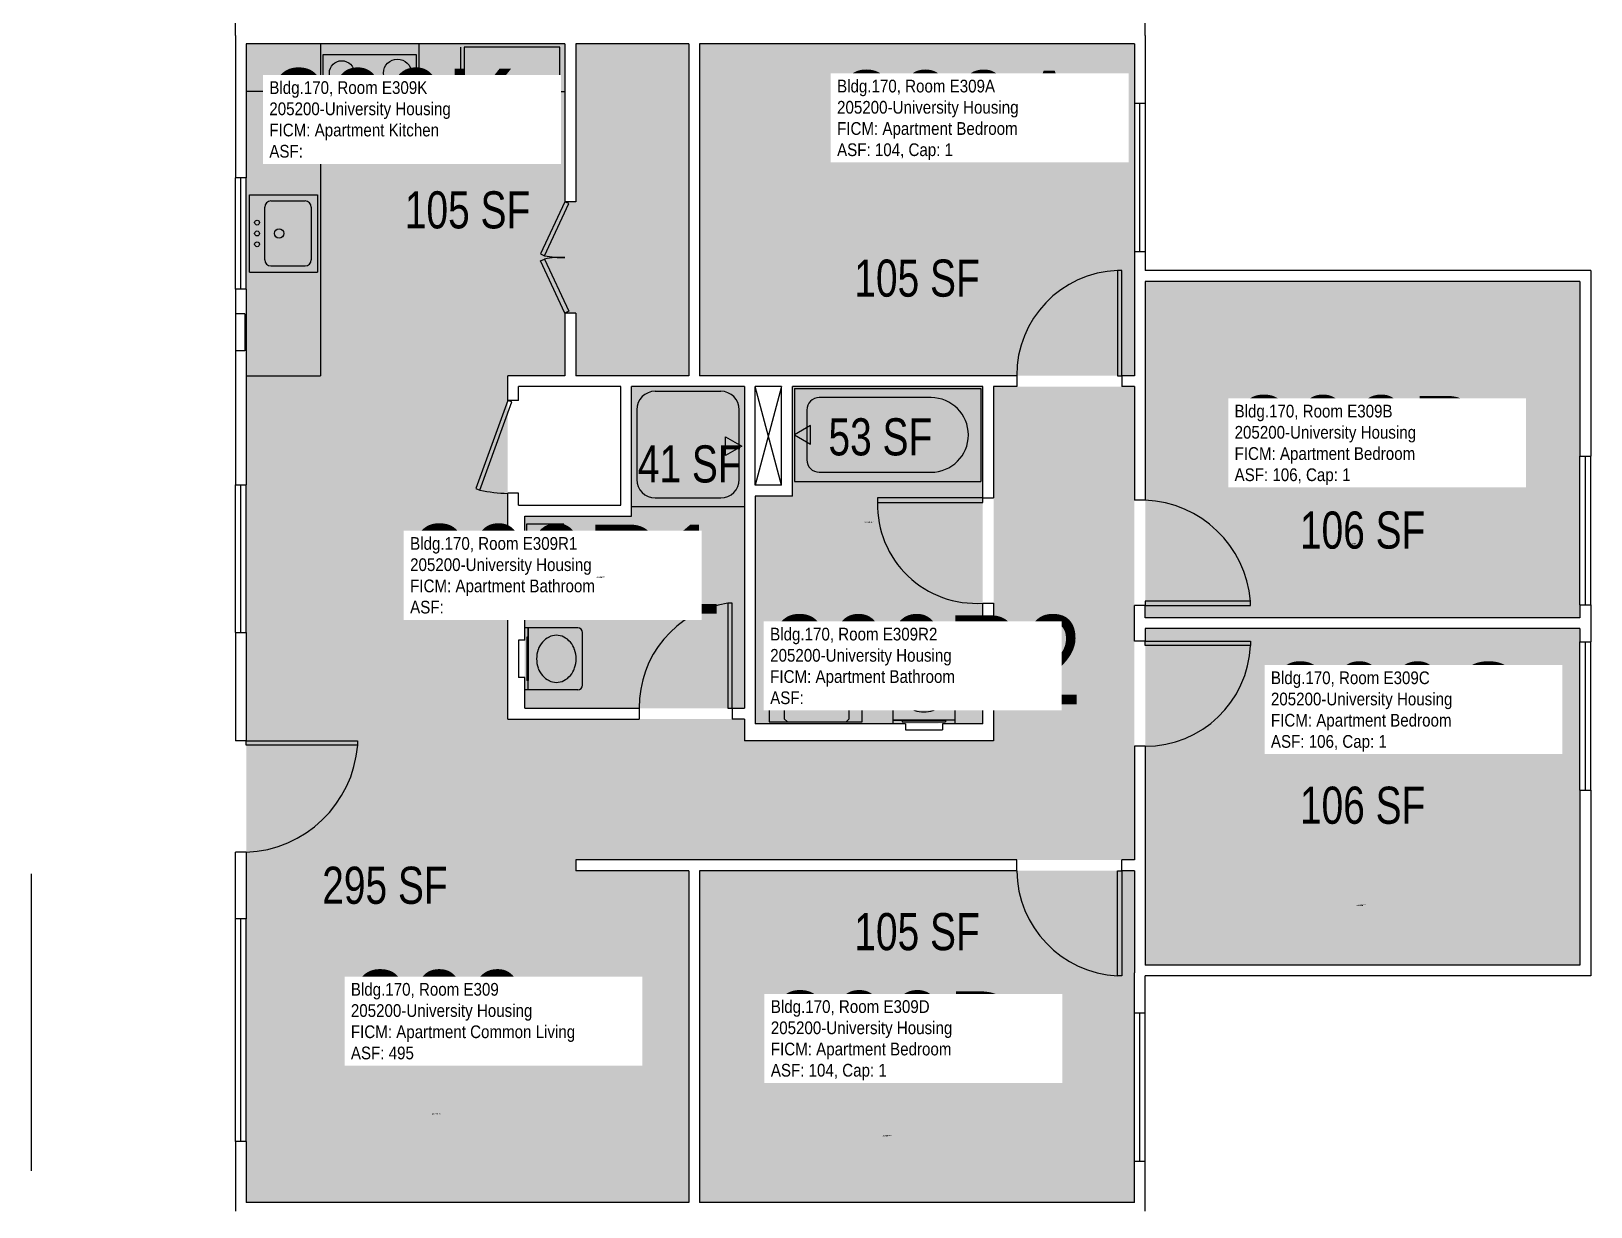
# Model space of a CAD drawing. Header units: inches. Extents: x -360 to 1242, y -1298 to 2007.
# Drawn here: x 438 to 942, y 1065 to 1445 of the extents above; entities that cross this region are included whole.
import ezdxf
from ezdxf.enums import TextEntityAlignment as Align

# ---------------------------------------------------------------- set-up
doc = ezdxf.new("R2010")
doc.units = ezdxf.units.IN
doc.header["$LTSCALE"] = 10
doc.header["$MEASUREMENT"] = 0
for name, color, linetype in [('A-DOOR', 2, 'CONTINUOUS'), ('A-FLOR', 3, 'CONTINUOUS'), ('A-GLAZ', 1, 'CONTINUOUS'), ('A-IDEN-RNUM', 7, 'CONTINUOUS'), ('A-IDEN-SNUM', 4, 'CONTINUOUS'), ('A-IDEN-VNUM', 4, 'CONTINUOUS'), ('A-WALL', 5, 'CONTINUOUS'), ('AREA-TEXT', 3, 'CONTINUOUS'), ('P-SANR-FIXT', 2, 'CONTINUOUS'), ('Rooms-Category-Color', 7, 'CONTINUOUS'), ('Rooms-College-Color', 7, 'CONTINUOUS'), ('Rooms-Department-Color', 7, 'CONTINUOUS'), ('Rooms-Division-Color', 7, 'CONTINUOUS'), ('Rooms-Information', 7, 'CONTINUOUS')]:
    doc.layers.add(name, color=color, linetype=linetype)
doc.styles.add('CP_AREA', font='arial.ttf', dxfattribs={"height": 15})
doc.styles.add('CP_ROOMSNUMBER', font='arial.ttf', dxfattribs={"height": 1})
doc.styles.add('CP_ROOMVNUMBER', font='arial.ttf', dxfattribs={"width": 0.85, "height": 0.075})

msp = doc.modelspace()

# ---------------------------------------------------------------- hatches: boundary and pattern name
at = {"layer": 'Rooms-Category-Color', "true_color": 0x728ef3}
for points in [[(650.52, 1441.26), (650.52, 1334.01), (614.02, 1334.01), (614.02, 1354.01), (610.52, 1354.01), (610.51, 1334.01), (507.51, 1334.01), (507.52, 1441.26), (610.51, 1441.26), (610.52, 1390.01), (614.02, 1390.01), (614.02, 1441.26)], [(794.53, 1334.01), (794.53, 1441.26), (654.03, 1441.26), (654.03, 1334.01)], [(798.03, 1255.76), (798.03, 1364.51), (938.53, 1364.51), (938.53, 1255.76)], [(794.51, 1330.51), (794.52, 1177.51), (614.02, 1177.51), (614.02, 1174.01), (650.52, 1174.01), (650.51, 1066.76), (507.52, 1066.76), (507.51, 1334.01), (592.02, 1334.01), (592.02, 1223.01), (668.52, 1223.01), (668.52, 1216), (749.01, 1216), (749.01, 1330.51)], [(668.51, 1330.51), (668.52, 1226.51), (597.52, 1226.51), (597.52, 1288.63), (632.02, 1288.63), (632.01, 1330.51)], [(745.51, 1330.51), (745.52, 1221.63), (672.01, 1221.5), (672.02, 1295.13), (684.01, 1295.13), (684.01, 1330.51)], [(798.03, 1143.51), (798.03, 1252.26), (938.53, 1252.26), (938.53, 1143.51)], [(654.03, 1174.01), (654.03, 1066.76), (794.53, 1066.76), (794.53, 1174.01)]]:
    msp.add_hatch(color=171, dxfattribs=at).paths.add_polyline_path(points)
at = {"layer": 'Rooms-College-Color', "true_color": 0xadadad}
for points in [[(650.52, 1441.26), (650.52, 1334.01), (614.02, 1334.01), (614.02, 1354.01), (610.52, 1354.01), (610.51, 1334.01), (507.51, 1334.01), (507.52, 1441.26), (610.51, 1441.26), (610.52, 1390.01), (614.02, 1390.01), (614.02, 1441.26)], [(794.53, 1334.01), (794.53, 1441.26), (654.03, 1441.26), (654.03, 1334.01)], [(798.03, 1255.76), (798.03, 1364.51), (938.53, 1364.51), (938.53, 1255.76)], [(794.51, 1330.51), (794.52, 1177.51), (614.02, 1177.51), (614.02, 1174.01), (650.52, 1174.01), (650.51, 1066.76), (507.52, 1066.76), (507.51, 1334.01), (592.02, 1334.01), (592.02, 1223.01), (668.52, 1223.01), (668.52, 1216), (749.01, 1216), (749.01, 1330.51)], [(668.51, 1330.51), (668.52, 1226.51), (597.52, 1226.51), (597.52, 1288.63), (632.02, 1288.63), (632.01, 1330.51)], [(745.51, 1330.51), (745.52, 1221.63), (672.01, 1221.5), (672.02, 1295.13), (684.01, 1295.13), (684.01, 1330.51)], [(798.03, 1143.51), (798.03, 1252.26), (938.53, 1252.26), (938.53, 1143.51)], [(654.03, 1174.01), (654.03, 1066.76), (794.53, 1066.76), (794.53, 1174.01)]]:
    msp.add_hatch(color=253, dxfattribs=at).paths.add_polyline_path(points)
at = {"layer": 'Rooms-Department-Color', "true_color": 0x604aed}
for points in [[(650.52, 1441.26), (650.52, 1334.01), (614.02, 1334.01), (614.02, 1354.01), (610.52, 1354.01), (610.51, 1334.01), (507.51, 1334.01), (507.52, 1441.26), (610.51, 1441.26), (610.52, 1390.01), (614.02, 1390.01), (614.02, 1441.26)], [(794.53, 1334.01), (794.53, 1441.26), (654.03, 1441.26), (654.03, 1334.01)], [(798.03, 1255.76), (798.03, 1364.51), (938.53, 1364.51), (938.53, 1255.76)], [(794.51, 1330.51), (794.52, 1177.51), (614.02, 1177.51), (614.02, 1174.01), (650.52, 1174.01), (650.51, 1066.76), (507.52, 1066.76), (507.51, 1334.01), (592.02, 1334.01), (592.02, 1223.01), (668.52, 1223.01), (668.52, 1216), (749.01, 1216), (749.01, 1330.51)], [(668.51, 1330.51), (668.52, 1226.51), (597.52, 1226.51), (597.52, 1288.63), (632.02, 1288.63), (632.01, 1330.51)], [(745.51, 1330.51), (745.52, 1221.63), (672.01, 1221.5), (672.02, 1295.13), (684.01, 1295.13), (684.01, 1330.51)], [(798.03, 1143.51), (798.03, 1252.26), (938.53, 1252.26), (938.53, 1143.51)], [(654.03, 1174.01), (654.03, 1066.76), (794.53, 1066.76), (794.53, 1174.01)]]:
    msp.add_hatch(color=173, dxfattribs=at).paths.add_polyline_path(points)
at = {"layer": 'Rooms-Division-Color', "true_color": 0x604aed}
for points in [[(650.52, 1441.26), (650.52, 1334.01), (614.02, 1334.01), (614.02, 1354.01), (610.52, 1354.01), (610.51, 1334.01), (507.51, 1334.01), (507.52, 1441.26), (610.51, 1441.26), (610.52, 1390.01), (614.02, 1390.01), (614.02, 1441.26)], [(794.53, 1334.01), (794.53, 1441.26), (654.03, 1441.26), (654.03, 1334.01)], [(798.03, 1255.76), (798.03, 1364.51), (938.53, 1364.51), (938.53, 1255.76)], [(794.51, 1330.51), (794.52, 1177.51), (614.02, 1177.51), (614.02, 1174.01), (650.52, 1174.01), (650.51, 1066.76), (507.52, 1066.76), (507.51, 1334.01), (592.02, 1334.01), (592.02, 1223.01), (668.52, 1223.01), (668.52, 1216), (749.01, 1216), (749.01, 1330.51)], [(668.51, 1330.51), (668.52, 1226.51), (597.52, 1226.51), (597.52, 1288.63), (632.02, 1288.63), (632.01, 1330.51)], [(745.51, 1330.51), (745.52, 1221.63), (672.01, 1221.5), (672.02, 1295.13), (684.01, 1295.13), (684.01, 1330.51)], [(798.03, 1143.51), (798.03, 1252.26), (938.53, 1252.26), (938.53, 1143.51)], [(654.03, 1174.01), (654.03, 1066.76), (794.53, 1066.76), (794.53, 1174.01)]]:
    msp.add_hatch(color=173, dxfattribs=at).paths.add_polyline_path(points)

# ---------------------------------------------------------------- linework, layer by layer
at = {"layer": 'A-DOOR'}
for p, q in [((610.51, 1390.26), (602.64, 1373.41)), ((603.92, 1372.81), (611.79, 1389.66)), ((611.79, 1389.66), (610.51, 1390.26)), ((602.64, 1373.41), (603.92, 1372.81)), ((602.64, 1371.1), (603.92, 1371.7)), ((610.51, 1354.26), (602.64, 1371.1)), ((603.92, 1371.7), (611.79, 1354.86)), ((789.1, 1368.01), (789.1, 1334.01)), ((790.51, 1368.01), (789.1, 1368.01)), ((790.51, 1334.01), (790.51, 1368.01)), ((611.79, 1354.86), (610.51, 1354.26)), ((789.1, 1334.01), (790.51, 1334.01)), ((592.01, 1326.01), (581.72, 1297.53)), ((583.04, 1297.05), (593.34, 1325.53)), ((593.34, 1325.53), (592.01, 1326.01)), ((581.72, 1297.53), (583.04, 1297.05)), ((711.51, 1294.51), (711.51, 1293.09)), ((745.51, 1294.51), (711.51, 1294.51)), ((711.51, 1293.09), (745.51, 1293.09)), ((745.51, 1293.09), (745.51, 1294.51)), ((663.1, 1260.51), (663.1, 1226.51)), ((664.51, 1260.51), (663.1, 1260.51)), ((664.51, 1226.51), (664.51, 1260.51)), ((832.01, 1261.17), (798.01, 1261.17)), ((798.01, 1261.17), (798.01, 1259.76)), ((832.01, 1259.76), (832.01, 1261.17)), ((798.01, 1259.76), (832.01, 1259.76)), ((798.01, 1248.26), (832.01, 1248.26)), ((798.01, 1246.84), (798.01, 1248.26)), ((832.01, 1246.84), (798.01, 1246.84)), ((832.01, 1248.26), (832.01, 1246.84)), ((663.1, 1226.51), (664.51, 1226.51)), ((507.51, 1216.01), (543.51, 1216.01)), ((507.51, 1214.59), (507.51, 1216.01)), ((543.51, 1216.01), (543.51, 1214.59)), ((543.51, 1214.59), (507.51, 1214.59)), ((789.1, 1140.01), (789.1, 1174.01)), ((789.1, 1174.01), (790.51, 1174.01)), ((790.51, 1174.01), (790.51, 1140.01)), ((790.51, 1140.01), (789.1, 1140.01))]:
    msp.add_line(p, q, dxfattribs=at)
for centre, radius, start, end in [((609.35, 1397.93), 25.7, 257.7951, 272.6003), ((609.35, 1346.58), 25.7, 87.3997, 102.2049), ((790.28, 1334.26), 33.77, 92.005, 180.4328), ((592.94, 1342.54), 46.56, 257.7303, 268.8634), ((743.39, 1292.32), 31.88, 178.6169, 273.8208), ((796.7, 1258.35), 35.43, 4.5723, 87.8654), ((668.36, 1227.07), 33.85, 98.9487, 180.9447), ((798.06, 1248.24), 33.98, 269.9173, 357.6449), ((506.04, 1217.57), 37.6, 272.2523, 355.4481), ((790.9, 1174.34), 34.38, 180.5585, 267.0038)]:
    msp.add_arc(centre, radius, start, end, dxfattribs=at)
at = {"layer": 'A-FLOR'}
for p, q in [((680.51, 1330.52), (672.01, 1298.63)), ((680.51, 1298.63), (672.01, 1330.51))]:
    msp.add_line(p, q, dxfattribs=at)
at = {"layer": 'A-GLAZ'}
for p, q in [((794.51, 1422.01), (794.51, 1374.01)), ((796.26, 1374.01), (796.26, 1422.01)), ((798.01, 1422.01), (798.01, 1374.01)), ((504.01, 1362.01), (504.01, 1398.01)), ((505.76, 1362.01), (505.76, 1398.01)), ((507.51, 1362.01), (507.51, 1398.01)), ((938.51, 1260.01), (938.51, 1308.01)), ((940.26, 1260.01), (940.26, 1308.01)), ((942.01, 1260.01), (942.01, 1308.01)), ((504.01, 1251.01), (504.01, 1298.76)), ((505.76, 1251.01), (505.76, 1298.76)), ((507.51, 1251.01), (507.51, 1298.76)), ((938.51, 1200.01), (938.51, 1248.01)), ((940.26, 1200.01), (940.26, 1248.01)), ((942.01, 1200.01), (942.01, 1248.01)), ((504.01, 1086.51), (504.01, 1158.51)), ((505.76, 1086.51), (505.76, 1158.51)), ((507.51, 1086.51), (507.51, 1158.51)), ((794.51, 1080.01), (794.51, 1128.01)), ((796.26, 1080.01), (796.26, 1128.01)), ((798.01, 1080.01), (798.01, 1128.01))]:
    msp.add_line(p, q, dxfattribs=at)
at = {"layer": 'A-WALL'}
for p, q in [((504.01, 1444.01), (504.01, 1490.01)), ((798.01, 1444.01), (798.01, 1460.01)), ((504.01, 1444.01), (504.01, 1398.01)), ((798.01, 1444.01), (798.01, 1422.01)), ((610.51, 1441.26), (507.51, 1441.26)), ((507.51, 1441.26), (507.51, 1398.01)), ((610.51, 1441.26), (610.51, 1390.26)), ((650.51, 1441.26), (614.01, 1441.26)), ((614.01, 1441.26), (614.01, 1390.26)), ((650.51, 1441.26), (650.51, 1334.01)), ((794.51, 1441.26), (654.01, 1441.26)), ((654.01, 1441.26), (654.01, 1334.01)), ((794.51, 1441.26), (794.51, 1422.01)), ((798.01, 1422.01), (794.51, 1422.01)), ((507.51, 1398.01), (504.01, 1398.01)), ((614.01, 1390.26), (610.51, 1390.26)), ((794.51, 1374.01), (794.51, 1369.01)), ((798.01, 1374.01), (794.51, 1374.01)), ((798.01, 1374.01), (798.01, 1368.01)), ((794.51, 1369.01), (794.51, 1334.01)), ((942.01, 1368.01), (798.01, 1368.01)), ((942.01, 1368.01), (942.01, 1308.01)), ((507.51, 1362.01), (504.01, 1362.01)), ((504.01, 1362.01), (504.01, 1354.01)), ((507.51, 1362.01), (507.51, 1334.01)), ((938.51, 1364.51), (798.01, 1364.51)), ((798.01, 1364.51), (798.01, 1293.76)), ((938.51, 1364.51), (938.51, 1308.01)), ((504.01, 1354.01), (504.01, 1342.01)), ((507.01, 1354.01), (504.01, 1354.01)), ((507.01, 1354.01), (507.01, 1342.01)), ((614.01, 1354.26), (610.51, 1354.26)), ((610.51, 1354.26), (610.51, 1334.01)), ((614.01, 1354.26), (614.01, 1334.01)), ((504.01, 1342.01), (504.01, 1298.76)), ((507.01, 1342.01), (504.01, 1342.01)), ((507.51, 1334.01), (507.51, 1298.76)), ((592.01, 1326.01), (592.01, 1334.01)), ((610.51, 1334.01), (592.01, 1334.01)), ((650.51, 1334.01), (614.01, 1334.01)), ((756.51, 1334.01), (654.01, 1334.01)), ((756.51, 1334.01), (756.51, 1330.51)), ((790.51, 1334.01), (790.51, 1330.51)), ((794.51, 1334.01), (790.51, 1334.01)), ((595.51, 1326.01), (592.01, 1326.01)), ((595.51, 1326.01), (595.51, 1330.51)), ((628.51, 1330.51), (595.51, 1330.51)), ((628.51, 1292.13), (628.51, 1330.51)), ((632.01, 1288.63), (632.01, 1330.51)), ((668.51, 1330.51), (632.01, 1330.51)), ((668.51, 1330.51), (668.51, 1226.51)), ((672.01, 1298.63), (672.01, 1330.51)), ((680.51, 1330.51), (672.01, 1330.51)), ((680.51, 1298.63), (680.51, 1330.51)), ((684.01, 1295.13), (684.01, 1330.51)), ((745.51, 1330.51), (684.01, 1330.51)), ((745.51, 1294.51), (745.51, 1330.51)), ((749.01, 1330.51), (749.01, 1294.51)), ((756.51, 1330.51), (749.01, 1330.51)), ((794.51, 1330.51), (790.51, 1330.51)), ((794.51, 1330.51), (794.51, 1293.76)), ((938.51, 1308.01), (942.01, 1308.01)), ((504.01, 1298.76), (507.51, 1298.76)), ((592.01, 1223.01), (592.01, 1296.01)), ((595.51, 1296.01), (592.01, 1296.01)), ((595.51, 1292.13), (595.51, 1296.01)), ((680.51, 1298.63), (672.01, 1298.63)), ((595.51, 1292.13), (628.51, 1292.13)), ((684.01, 1295.13), (672.01, 1295.13)), ((672.01, 1295.13), (672.01, 1221.51)), ((745.51, 1294.51), (749.01, 1294.51)), ((798.01, 1293.76), (794.51, 1293.76)), ((597.51, 1248.51), (597.51, 1288.63)), ((597.51, 1288.63), (632.01, 1288.63)), ((745.51, 1260.51), (749.01, 1260.51)), ((745.51, 1221.51), (745.51, 1260.51)), ((749.01, 1260.51), (749.01, 1216.01)), ((938.51, 1260.01), (938.51, 1255.76)), ((938.51, 1260.01), (942.01, 1260.01)), ((942.01, 1260.01), (942.01, 1248.01)), ((798.01, 1259.76), (794.51, 1259.76)), ((794.51, 1248.26), (794.51, 1259.76)), ((798.01, 1255.76), (798.01, 1259.76)), ((938.51, 1255.76), (798.01, 1255.76)), ((504.01, 1251.01), (507.51, 1251.01)), ((504.01, 1251.01), (504.01, 1216.01)), ((507.51, 1251.01), (507.51, 1216.01)), ((798.01, 1252.26), (798.01, 1248.26)), ((938.51, 1252.26), (798.01, 1252.26)), ((938.51, 1252.26), (938.51, 1248.01)), ((595.51, 1248.51), (595.51, 1236.51)), ((597.51, 1248.51), (595.51, 1248.51)), ((798.01, 1248.26), (794.51, 1248.26)), ((938.51, 1248.01), (942.01, 1248.01)), ((597.51, 1236.51), (595.51, 1236.51)), ((597.51, 1226.51), (597.51, 1236.51)), ((597.51, 1226.51), (634.51, 1226.51)), ((634.51, 1226.51), (634.51, 1223.01)), ((664.51, 1226.51), (664.51, 1223.01)), ((664.51, 1226.51), (668.51, 1226.51)), ((592.01, 1223.01), (634.51, 1223.01)), ((668.51, 1223.01), (664.51, 1223.01)), ((668.51, 1223.01), (668.51, 1216.01)), ((720.51, 1221.51), (672.01, 1221.51)), ((720.51, 1221.51), (720.51, 1219.51)), ((745.51, 1221.51), (732.51, 1221.51)), ((732.51, 1221.51), (732.51, 1219.51)), ((507.51, 1216.01), (504.01, 1216.01)), ((749.01, 1216.01), (668.51, 1216.01)), ((720.51, 1219.51), (732.51, 1219.51)), ((798.01, 1214.26), (794.51, 1214.26)), ((794.51, 1214.26), (794.51, 1177.51)), ((798.01, 1214.26), (798.01, 1143.51)), ((938.51, 1200.01), (938.51, 1143.51)), ((938.51, 1200.01), (942.01, 1200.01)), ((942.01, 1200.01), (942.01, 1140.01)), ((504.01, 1158.51), (504.01, 1180.01)), ((507.51, 1180.01), (504.01, 1180.01)), ((507.51, 1180.01), (507.51, 1158.51)), ((614.01, 1177.51), (614.01, 1174.01)), ((756.51, 1177.51), (614.01, 1177.51)), ((756.51, 1174.01), (756.51, 1177.51)), ((794.51, 1177.51), (790.51, 1177.51)), ((790.51, 1174.01), (790.51, 1177.51)), ((438.01, 1173.01), (438.01, 1077.01)), ((650.51, 1174.01), (614.01, 1174.01)), ((650.51, 1174.01), (650.51, 1066.76)), ((654.01, 1174.01), (654.01, 1066.76)), ((756.51, 1174.01), (654.01, 1174.01)), ((794.51, 1174.01), (790.51, 1174.01)), ((794.51, 1174.01), (794.51, 1141.01)), ((507.51, 1158.51), (504.01, 1158.51)), ((794.51, 1128.01), (794.51, 1141.01)), ((938.51, 1143.51), (798.01, 1143.51)), ((798.01, 1128.01), (798.01, 1140.01)), ((942.01, 1140.01), (798.01, 1140.01)), ((798.01, 1128.01), (794.51, 1128.01)), ((504.01, 1086.51), (504.01, 1064.01)), ((507.51, 1086.51), (504.01, 1086.51)), ((507.51, 1086.51), (507.51, 1066.76)), ((794.51, 1066.76), (794.51, 1080.01)), ((798.01, 1080.01), (794.51, 1080.01)), ((798.01, 1064.01), (798.01, 1080.01)), ((650.51, 1066.76), (507.51, 1066.76)), ((794.51, 1066.76), (654.01, 1066.76))]:
    msp.add_line(p, q, dxfattribs=at)
at = {"layer": 'P-SANR-FIXT'}
for p, q in [((531.51, 1441.26), (531.51, 1334.01)), ((532.38, 1411.84), (532.38, 1437.84)), ((532.38, 1437.84), (562.38, 1437.84)), ((562.38, 1437.84), (562.38, 1411.84)), ((563.38, 1416.26), (563.38, 1441.26)), ((576.89, 1416.26), (576.89, 1440.26)), ((577.89, 1440.26), (577.89, 1412.76)), ((608.89, 1440.26), (577.89, 1440.26)), ((608.89, 1412.76), (608.89, 1440.26)), ((529.14, 1425.84), (507.51, 1425.84)), ((529.14, 1425.84), (529.14, 1421.84)), ((565.14, 1421.84), (529.14, 1421.84)), ((565.14, 1425.84), (565.14, 1421.84)), ((565.14, 1425.84), (610.51, 1425.84)), ((576.89, 1416.26), (563.38, 1416.26)), ((562.38, 1411.84), (532.38, 1411.84)), ((577.89, 1415.01), (608.89, 1415.01)), ((577.89, 1412.76), (608.89, 1412.76)), ((508.51, 1367.51), (508.51, 1392.51)), ((508.51, 1392.51), (530.51, 1392.51)), ((530.51, 1392.51), (530.51, 1367.51)), ((513.51, 1371.51), (513.51, 1388.51)), ((515.51, 1390.51), (526.51, 1390.51)), ((528.51, 1388.51), (528.51, 1371.51)), ((508.51, 1367.51), (530.51, 1367.51)), ((515.51, 1369.51), (526.51, 1369.51)), ((507.51, 1334.01), (531.51, 1334.01)), ((639.68, 1329.01), (660.85, 1329.01)), ((684.64, 1329.88), (684.64, 1299.88)), ((684.64, 1329.88), (744.89, 1329.88)), ((728.82, 1326.93), (692.67, 1326.93)), ((744.89, 1329.88), (744.89, 1299.88)), ((633.68, 1323.01), (633.68, 1300.51)), ((666.85, 1300.51), (666.85, 1323.01)), ((688.66, 1322.92), (688.66, 1306.85)), ((689.84, 1317.88), (684.64, 1314.88)), ((689.84, 1311.88), (689.84, 1317.88)), ((662.42, 1314.26), (667.62, 1311.26)), ((662.42, 1308.26), (662.42, 1314.26)), ((667.62, 1311.26), (662.42, 1308.26)), ((684.64, 1314.88), (689.84, 1311.88)), ((692.67, 1302.83), (728.82, 1302.83)), ((684.64, 1299.88), (744.89, 1299.88)), ((668.51, 1291.63), (632.01, 1291.63)), ((639.68, 1294.51), (660.85, 1294.51)), ((598.11, 1286.01), (598.11, 1256.01)), ((610.11, 1286.01), (598.11, 1286.01)), ((610.11, 1256.01), (610.11, 1286.01)), ((599.11, 1281.51), (598.11, 1280.51)), ((598.11, 1280.51), (598.11, 1261.51)), ((606.11, 1281.51), (599.11, 1281.51)), ((607.11, 1280.51), (606.11, 1281.51)), ((607.11, 1277.01), (607.11, 1280.51)), ((606.13, 1273.56), (607.11, 1277.01)), ((606.11, 1268.51), (606.11, 1273.45)), ((607.11, 1265.01), (606.11, 1268.51)), ((598.11, 1261.51), (599.11, 1260.51)), ((599.11, 1260.51), (606.11, 1260.51)), ((606.11, 1260.51), (606.99, 1261.38)), ((607.11, 1261.68), (607.11, 1265.01)), ((598.11, 1256.01), (610.11, 1256.01)), ((614.64, 1252.51), (597.51, 1252.51)), ((598.64, 1232.51), (598.64, 1252.51)), ((598.64, 1252.51), (598.64, 1235.51)), ((616.14, 1234.01), (616.14, 1251.01)), ((598.14, 1249.51), (598.14, 1235.51)), ((598.64, 1249.51), (598.14, 1249.51)), ((735.01, 1240.13), (718.01, 1240.13)), ((598.64, 1235.51), (598.14, 1235.51)), ((716.51, 1238.63), (716.51, 1221.51)), ((736.51, 1238.63), (736.51, 1221.51)), ((614.64, 1232.51), (597.51, 1232.51)), ((706.51, 1234.13), (676.51, 1234.13)), ((676.51, 1234.13), (676.51, 1222.13)), ((681.39, 1229.96), (681.39, 1223.13)), ((682.39, 1231.13), (681.51, 1230.25)), ((685.89, 1231.13), (682.39, 1231.13)), ((689.33, 1230.15), (685.89, 1231.13)), ((694.33, 1230.13), (689.45, 1230.13)), ((697.89, 1231.13), (694.45, 1230.15)), ((701.22, 1231.13), (697.89, 1231.13)), ((702.39, 1230.13), (701.51, 1231.01)), ((702.39, 1223.13), (702.39, 1230.13)), ((706.51, 1222.13), (706.51, 1234.13)), ((676.51, 1222.13), (706.51, 1222.13)), ((681.39, 1223.13), (682.39, 1222.13)), ((682.39, 1222.13), (701.39, 1222.13)), ((701.39, 1222.13), (702.39, 1223.13)), ((736.51, 1222.63), (716.51, 1222.63)), ((716.51, 1222.63), (733.51, 1222.63)), ((719.51, 1222.63), (719.51, 1222.13)), ((719.51, 1222.13), (733.51, 1222.13)), ((733.51, 1222.63), (733.51, 1222.13))]:
    msp.add_line(p, q, dxfattribs=at)
for centre, radius in [((538.38, 1431.84), 4), ((556.38, 1431.84), 4.5), ((538.38, 1417.84), 4.5), ((556.38, 1417.84), 4), ((511.01, 1383.51), 0.791), ((518.14, 1380.01), 1.5), ((511.01, 1380.01), 0.791), ((511.01, 1376.51), 0.791)]:
    msp.add_circle(centre, radius, dxfattribs=at)
for centre, radius, start, end in [((515.51, 1388.51), 2, 90, 180), ((526.51, 1388.51), 2, 0, 90), ((515.51, 1371.51), 2, 180, 270), ((526.51, 1371.51), 2, 270, 0), ((639.68, 1323.01), 6, 90, 180), ((660.85, 1323.01), 6, 0, 90), ((692.67, 1322.92), 4.02, 90, 180), ((728.82, 1314.88), 12.05, 270, 90), ((692.67, 1306.85), 4.02, 180, 270), ((639.68, 1300.51), 6, 180, 270), ((660.85, 1300.51), 6, 270, 0), ((615.37, 1270.3), 7.89, 129.4725, 153.2988), ((616.28, 1269.18), 9.33, 108.8354, 129.4725), ((616.88, 1267.43), 11.18, 90, 108.8354), ((617.44, 1270.08), 8.55, 71.1646, 93.7754), ((616.9, 1268.48), 10.24, 50.5275, 71.1646), ((618.4, 1270.3), 7.89, 26.7012, 50.5275), ((606.53, 1273.45), 0.418, 164.0546, 180), ((613.95, 1271.01), 6.3, 153.2988, 180), ((613.95, 1271.01), 6.3, 180, 206.7012), ((619.81, 1271.01), 6.3, 0, 26.7012), ((619.81, 1271.01), 6.3, 333.2988, 0), ((615.37, 1271.72), 7.89, 206.7012, 230.5275), ((616.28, 1272.83), 9.33, 230.5275, 251.1646), ((617.48, 1272.83), 9.33, 288.8354, 309.4725), ((618.4, 1271.72), 7.89, 309.4725, 333.2988), ((606.7, 1261.68), 0.418, 315, 0), ((616.88, 1274.58), 11.18, 251.1646, 270), ((616.88, 1274.58), 11.18, 270, 288.8354), ((607.74, 1244.69), 5.42, 90, 116.1916), ((607.74, 1244.69), 5.42, 63.8084, 90), ((614.64, 1251.01), 1.5, 0, 90), ((691.89, 1243.83), 6.3, 90, 116.7012), ((691.89, 1243.83), 6.3, 63.2988, 90), ((610.34, 1242.51), 9, 160.7706, 180), ((609.07, 1242.95), 7.65, 139.8991, 160.7706), ((608.26, 1243.63), 6.59, 116.1916, 139.8991), ((607.22, 1243.63), 6.59, 40.1009, 63.8084), ((606.41, 1242.95), 7.65, 19.2294, 40.1009), ((605.14, 1242.51), 9, 0, 19.2294), ((694.42, 1240.92), 10.24, 140.5275, 161.1646), ((692.6, 1242.41), 7.89, 116.7012, 140.5275), ((691.18, 1242.41), 7.89, 39.4725, 63.2988), ((690.06, 1241.5), 9.33, 18.8354, 39.4725), ((610.34, 1242.51), 9, 180, 199.2294), ((605.14, 1242.51), 9, 340.7706, 0), ((692.82, 1241.46), 8.55, 161.1646, 183.7754), ((695.47, 1240.9), 11.18, 180, 198.8354), ((688.31, 1240.9), 11.18, 0, 18.8354), ((688.31, 1240.9), 11.18, 341.1646, 0), ((718.01, 1238.63), 1.5, 90, 180), ((735.01, 1238.63), 1.5, 0, 90), ((609.07, 1242.06), 7.65, 199.2294, 220.1009), ((608.26, 1241.38), 6.59, 220.1009, 243.8084), ((607.74, 1240.33), 5.42, 243.8084, 270), ((607.74, 1240.33), 5.42, 270, 296.1916), ((607.22, 1241.38), 6.59, 296.1916, 319.8991), ((606.41, 1242.06), 7.65, 319.8991, 340.7706), ((693.72, 1240.3), 9.33, 198.8354, 219.4725), ((690.06, 1240.3), 9.33, 320.5275, 341.1646), ((725.39, 1231.21), 6.59, 130.1009, 153.8084), ((726.07, 1230.4), 7.65, 109.2294, 130.1009), ((726.51, 1229.13), 9, 90, 109.2294), ((726.51, 1229.13), 9, 70.7706, 90), ((726.96, 1230.4), 7.65, 49.8991, 70.7706), ((727.64, 1231.21), 6.59, 26.1916, 49.8991), ((614.64, 1234.01), 1.5, 270, 0), ((681.81, 1229.96), 0.418, 135, 180), ((692.6, 1239.38), 7.89, 219.4725, 243.2988), ((691.89, 1237.97), 6.3, 243.2988, 270), ((689.45, 1230.55), 0.418, 254.0546, 270), ((691.89, 1237.97), 6.3, 270, 296.7012), ((694.33, 1230.55), 0.418, 270, 285.9454), ((691.18, 1239.38), 7.89, 296.7012, 320.5275), ((701.22, 1230.71), 0.418, 45, 90), ((724.33, 1231.73), 5.42, 153.8084, 180), ((724.33, 1231.73), 5.42, 180, 206.1916), ((728.7, 1231.73), 5.42, 0, 26.1916), ((728.7, 1231.73), 5.42, 333.8084, 0), ((725.39, 1232.25), 6.59, 206.1916, 229.8991), ((726.07, 1233.06), 7.65, 229.8991, 250.7706), ((726.51, 1234.33), 9, 250.7706, 270), ((726.51, 1234.33), 9, 270, 289.2294), ((726.96, 1233.06), 7.65, 289.2294, 310.1009), ((727.64, 1232.25), 6.59, 310.1009, 333.8084)]:
    msp.add_arc(centre, radius, start, end, dxfattribs=at)

# ---------------------------------------------------------------- texts
at = {"layer": 'A-IDEN-RNUM', "style": 'CP_ROOMSNUMBER'}
for s, rotation, p in [('0309-K0', 0.8656, (561.24, 1418.54)), ('0309-A0', 1.1721, (713.09, 1359.95)), ('0309-R2', 0.8656, (707.23, 1286.49)), ('0309-B0', 1.2048, (863.21, 1279.49)), ('0309-R1', 0.8656, (620.63, 1268.65)), ('0309-C0', 1.1721, (866.36, 1162.62)), ('0309-00', 1.2048, (567.64, 1095.21)), ('0309-D0', 1.2048, (713.13, 1088.18))]:
    msp.add_text(s, height=0.36, rotation=rotation, dxfattribs=at).set_placement(p)
at = {"layer": 'A-IDEN-SNUM', "style": 'CP_ROOMSNUMBER'}
for s, rotation, p in [('1700E309K0', 0.8656, (561.24, 1418.54)), ('1700E309A0', 1.1721, (713.09, 1359.95)), ('1700E309R2', 0.8656, (707.23, 1286.49)), ('1700E309B0', 1.2048, (863.21, 1279.49)), ('1700E309R1', 0.8656, (620.63, 1268.65)), ('1700E309C0', 1.1721, (866.36, 1162.62)), ('1700E30900', 1.2048, (567.64, 1095.21)), ('1700E309D0', 1.2048, (713.13, 1088.18))]:
    msp.add_text(s, height=0.36, rotation=rotation, dxfattribs=at).set_placement(p)
at = {"layer": 'A-IDEN-VNUM', "style": 'CP_ROOMVNUMBER', "width": 0.85}
for s, p in [('309K', (514.97, 1404.46)), ('309A', (698.44, 1403.77)), ('309B', (826.9, 1298.71)), ('309R1', (560.47, 1257.11)), ('309R2', (676.82, 1227.81)), ('309C', (838.64, 1212.51)), ('309', (541.32, 1112.99)), ('309D', (677.03, 1106.23))]:
    msp.add_text(s, height=28.8, dxfattribs=at).set_placement(p)
at = {"layer": 'AREA-TEXT', "style": 'CP_AREA', "width": 0.75}
for s, p in [('105 SF', (579.02, 1387.63)), ('105 SF', (724.28, 1365.57)), ('53 SF', (712.43, 1314.26)), ('41 SF', (650.82, 1305.51)), ('106 SF', (868.28, 1284.13)), ('106 SF', (868.28, 1195.19)), ('295 SF', (552.33, 1169.32)), ('105 SF', (724.28, 1154.33))]:
    msp.add_text(s, height=12, dxfattribs=at).set_placement(p, align=Align.MIDDLE_CENTER)

# ---------------------------------------------------------------- next in the draw order: texts
at = {"layer": 'Rooms-Information', "char_height": 4.1143, "width": 92.16, "attachment_point": 7, "style": 'CP_ROOMVNUMBER', "bg_fill": 3, "box_fill_scale": 1.5, "bg_fill_color": 256, "bg_fill_true_color": 13158600, "bg_fill_transparency": 0}
for s, insert in [('Bldg.170, Room E309A^M^J205200-University Housing^M^JFICM: Apartment Bedroom^M^JASF: 104, Cap: 1', (698.44, 1403.77)), ('Bldg.170, Room E309K^M^J205200-University Housing^M^JFICM: Apartment Kitchen^M^JASF: ', (514.97, 1404.46)), ('Bldg.170, Room E309B^M^J205200-University Housing^M^JFICM: Apartment Bedroom^M^JASF: 106, Cap: 1', (826.9, 1298.71)), ('Bldg.170, Room E309R1^M^J205200-University Housing^M^JFICM: Apartment Bathroom^M^JASF: ', (560.47, 1257.11)), ('Bldg.170, Room E309R2^M^J205200-University Housing^M^JFICM: Apartment Bathroom^M^JASF: ', (676.82, 1227.81)), ('Bldg.170, Room E309C^M^J205200-University Housing^M^JFICM: Apartment Bedroom^M^JASF: 106, Cap: 1', (838.64, 1212.51)), ('Bldg.170, Room E309^M^J205200-University Housing^M^JFICM: Apartment Common Living^M^JASF: 495', (541.32, 1112.99)), ('Bldg.170, Room E309D^M^J205200-University Housing^M^JFICM: Apartment Bedroom^M^JASF: 104, Cap: 1', (677.03, 1106.23))]:
    msp.add_mtext(s, dxfattribs=dict(at, insert=insert))

doc.saveas('drawing.dxf')
